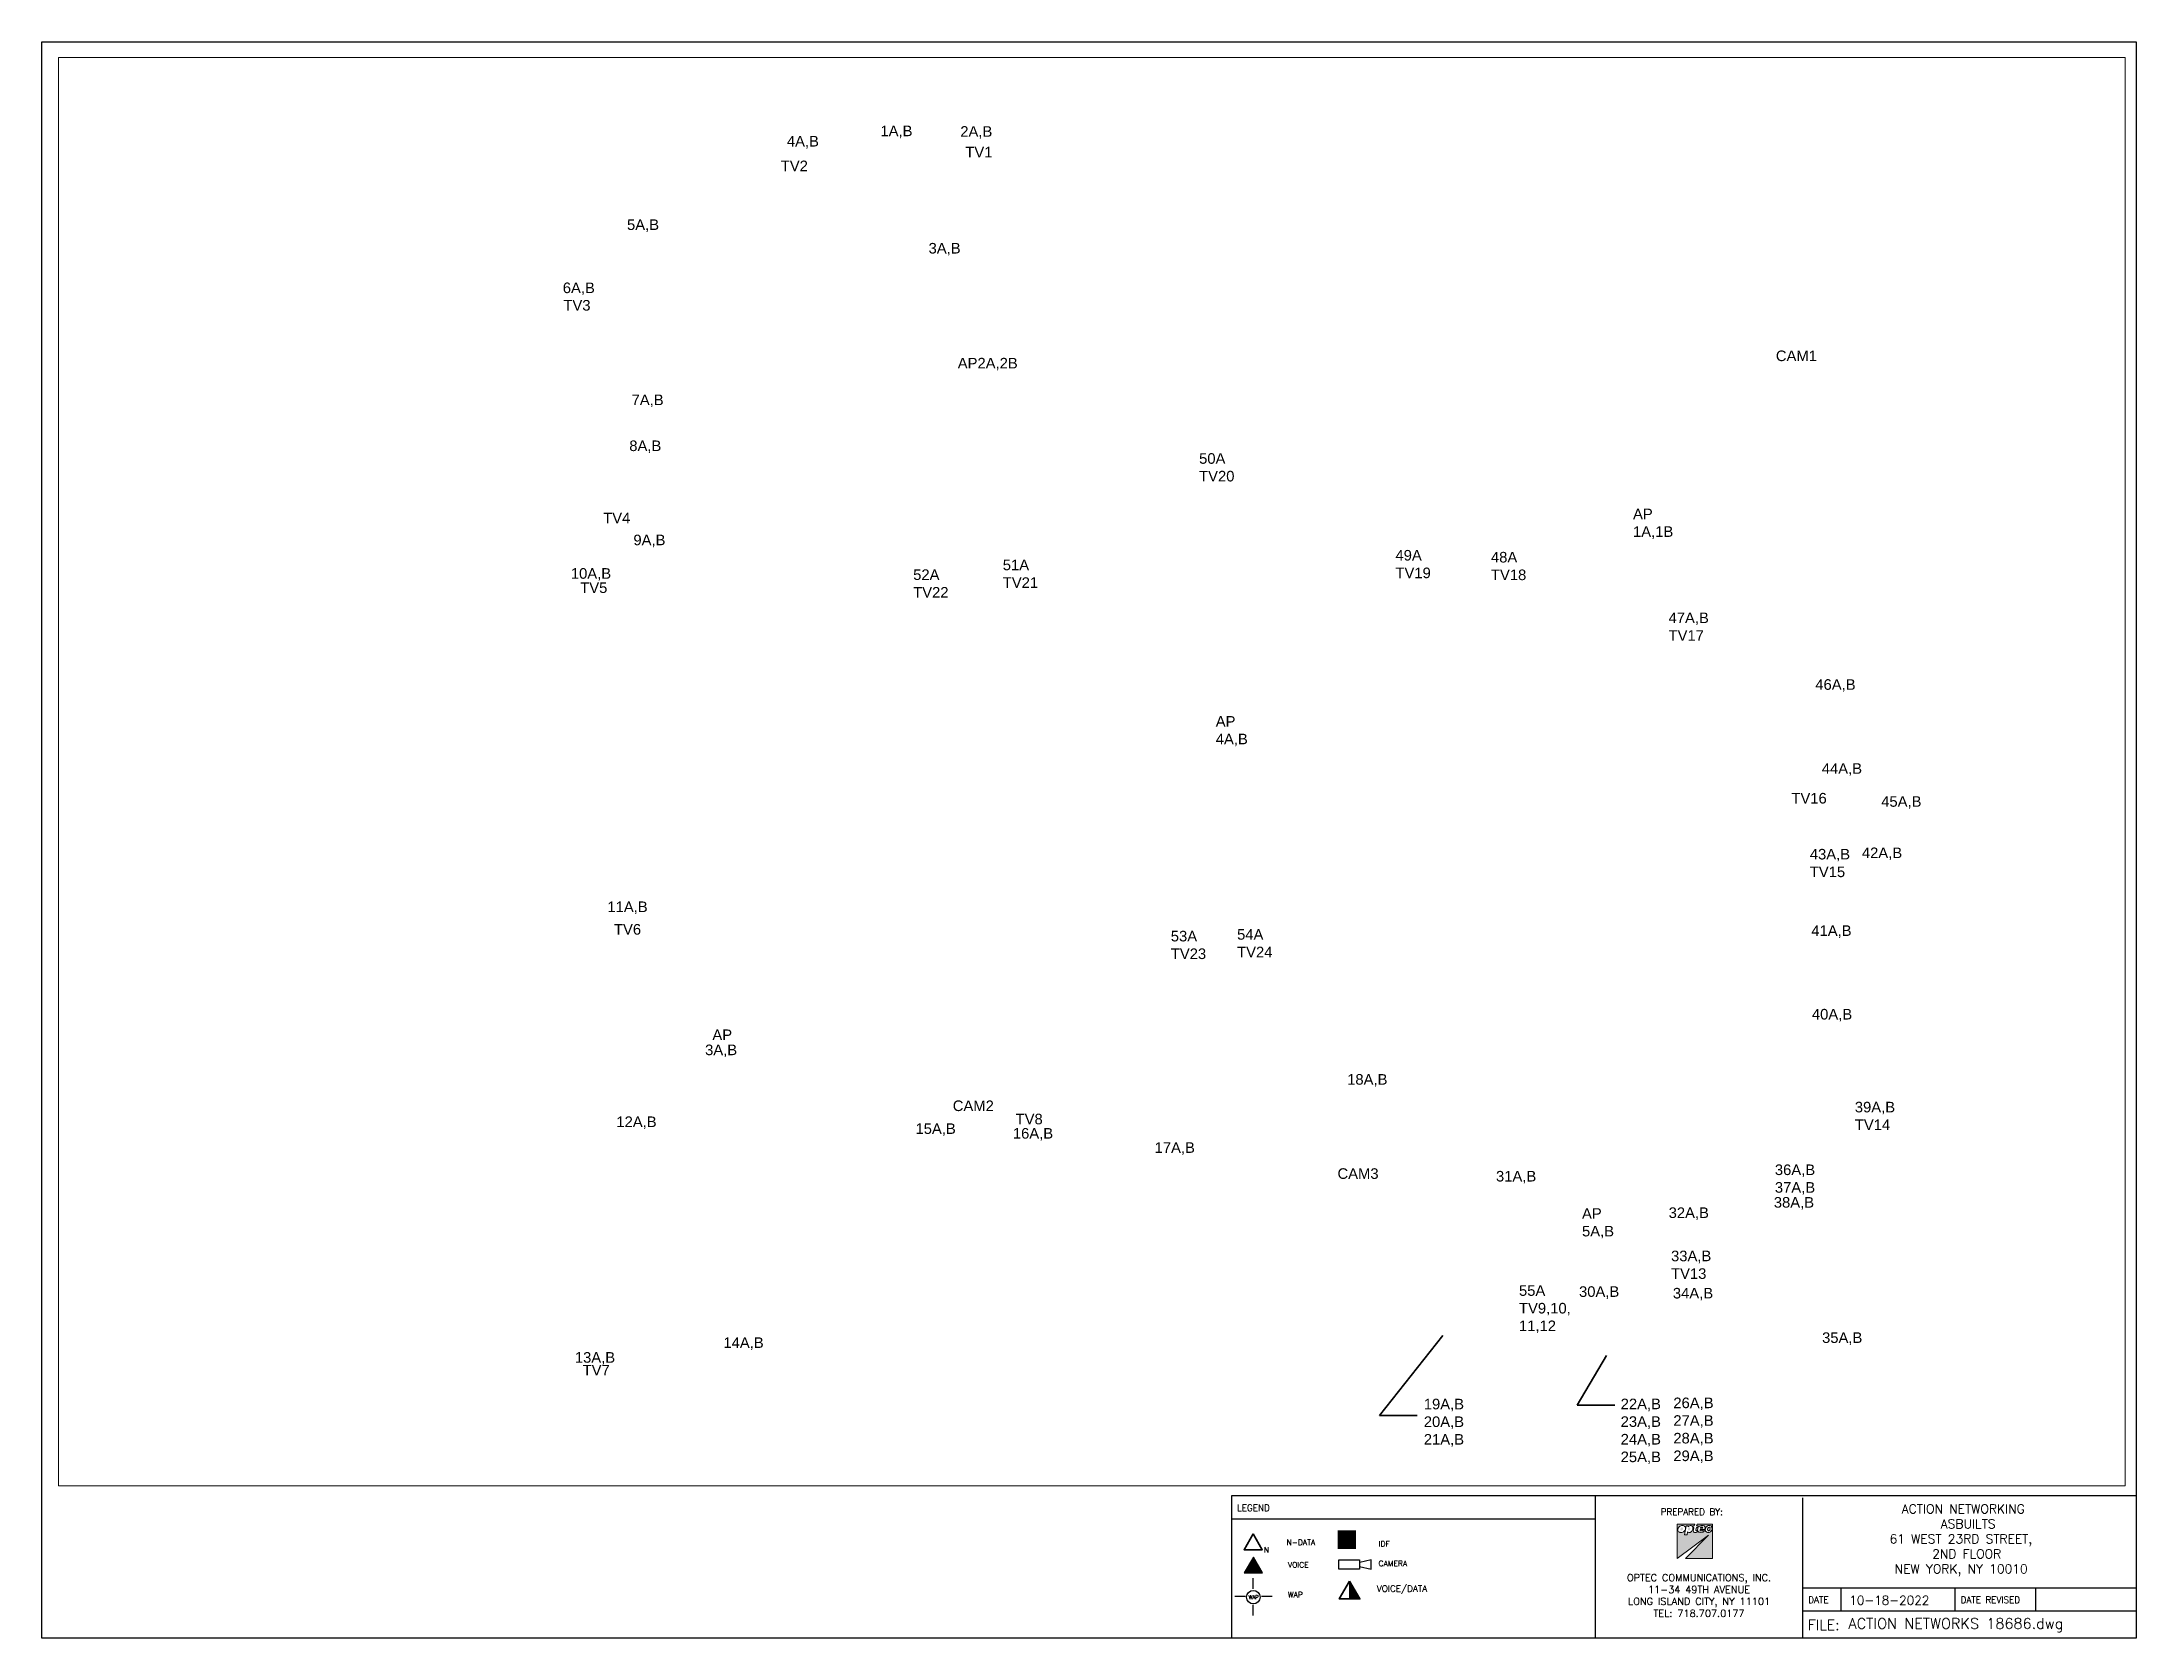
# Paper-space layout 'E-Size' of a CAD drawing. Header units: inches. Extents: x 0.1 to 45.9, y 0.3 to 35.3.
# The model-space entities are those that its viewports show. They can reach past a viewport. Long polylines and large blocks are cut down to what shows.
import ezdxf

# ---------------------------------------------------------------- set-up
doc = ezdxf.new("R2010")
doc.units = ezdxf.units.IN
doc.header["$MEASUREMENT"] = 0
doc.layers.add('_ANTENNA_LAYER', color=250, linetype='Continuous', lineweight=30)
doc.layers.add('_SFTV', color=250, linetype='Continuous', lineweight=40)
doc.layers.add('_Optec_Layer', color=250, linetype='Continuous')
doc.layers.add('Title Block', color=7, linetype='Continuous')
doc.styles.add('E-NOTES96', font='romans.shx', dxfattribs={"width": 0.85, "height": 9})
doc.styles.add('L40', font='SIMPLEX.SHX', dxfattribs={"height": 4})
doc.styles.add('Roman', font='romans')
doc.styles.get("Standard").update_dxf_attribs({"font": 'arial.ttf'})
doc.styles.add('TITLE_BOX', font='ROMANS.SHX', dxfattribs={"height": 0.1})

# ---------------------------------------------------------------- blocks, each defined once
blk = doc.blocks.new('_DATA')
at = {"layer": '_Optec_Layer', "lineweight": 35, "flags": 128}
blk.add_lwpolyline([(8.4, 14.6), (0.8, 1.5), (16, 1.5)], close=True, dxfattribs=at)
blk = doc.blocks.new('_VOICE_DROP')
at = {"layer": '_Optec_Layer'}
blk.add_line((4.8, 8.2), (4.8, 0), dxfattribs=at)
blk.add_lwpolyline([(4.8, 8.3), (0, 0), (9.5, 0)], close=True, dxfattribs=at)
for points in [[(0, 0), (4.8, 8.1), (4.8, 0)], [(9.6, 0), (4.8, 8.1), (4.8, 0)]]:
    blk.add_solid(points, dxfattribs=at)
blk = doc.blocks.new('_WAP')
at = {"layer": '_Optec_Layer'}
for p, q in [((28, 41), (28, 57.3)), ((16.3, 29.2), (0, 29.2)), ((28, 0), (28, 16.3)), ((57.3, 29.2), (41, 29.2))]:
    blk.add_line(p, q, dxfattribs=at)
blk.add_circle((28.4, 28.3), 10.4, dxfattribs=at)
at = {"layer": '_Optec_Layer', "insert": (21.2, 31.3), "char_height": 6.3, "attachment_point": 1, "style": 'E-NOTES96'}
blk.add_mtext_dynamic_manual_height_columns('WAP', width=15.009, gutter_width=45, heights=[0], dxfattribs=at)
blk = doc.blocks.new('_CAMERA')
at = {"lineweight": 30}
blk.add_lwpolyline([(0.195, 0.113), (0, 0.16), (0, 0), (0.192, 0.046)], dxfattribs=at)
blk.add_lwpolyline([(0.195, 0.158), (0.541, 0.158), (0.541, 0.001), (0.195, 0.001)], close=True, dxfattribs=at)
blk = doc.blocks.new('A$C14CB0ED6')
h = blk.add_hatch(color=40)
h.dxf.hatch_style = 1
h.paths.add_polyline_path([(1.047, 0.987), (0.895, 0.987), (0.895, 0.831), (1.047, 0.831)])
at = {"xscale": 0.5, "yscale": 0.5, "zscale": 0.5, "rotation": 180}
blk.add_blockref('_CAMERA', (1.174, 0.741), dxfattribs=at)
at = {"layer": '_Optec_Layer'}
for name, p, xscale, yscale, zscale in [('_DATA', (0.105, 0.81), 0.01000000000000001, 0.01000000000000001, 0.01000000000000001), ('_VOICE_DROP', (0.114, 0.631), 0.01599999999999999, 0.01599999999999999, 0.01599999999999999), ('_WAP', (0.035, 0.274), 0.005460000000000065, 0.005460000000000065, 0.005460000000000065)]:
    blk.add_blockref(name, p, dxfattribs=dict(at, xscale=xscale, yscale=yscale, zscale=zscale))
at = {"layer": 'Title Block', "char_height": 0.0459, "width": 0.68706, "attachment_point": 1, "style": 'L40'}
for s, insert in [('N-DATA', (0.468, 0.909)), ('IDF', (1.236, 0.897)), ('N', (0.278, 0.846)), ('VOICE', (0.479, 0.721)), ('CAMERA', (1.236, 0.733)), ('WAP', (0.479, 0.472))]:
    blk.add_mtext(s, dxfattribs=dict(at, insert=insert))
blk = doc.blocks.new('_VOICE_DATA')
blk.add_line((8.4, 14.6), (8.4, 1.5))
blk.add_solid([(15.9, 1.5), (8.4, 14.6), (16, 1.5), (8.4, 1.5)])
at = {"layer": '_Optec_Layer', "lineweight": 35, "flags": 128}
blk.add_lwpolyline([(8.4, 14.6), (0.8, 1.5), (16, 1.5)], close=True, dxfattribs=at)

msp = doc.modelspace()

# ---------------------------------------------------------------- linework, layer by layer
at = {"lineweight": 35}
for p, q in [((62.586, 23.883), (65.452, 27.518)), ((71.546, 24.356), (72.871, 26.606)), ((64.293, 23.883), (62.586, 23.883)), ((73.253, 24.356), (71.546, 24.356))]:
    msp.add_line(p, q, dxfattribs=at)

# ---------------------------------------------------------------- texts
at = {"color": 5, "char_height": 0.48, "attachment_point": 1}
for s, insert in [('4A,B', (35.71, 81.921)), ('1A,B', (39.952, 82.389)), ('2A,B', (43.573, 82.365)), ('TV2', (35.434, 80.803)), ('TV1', (43.802, 81.429)), ('5A,B', (28.462, 78.137)), ('3A,B', (42.136, 77.069)), ('6A,B', (25.55, 75.272)), ('TV3', (25.578, 74.481)), ('CAM1', (80.554, 72.189)), ('AP2A,2B', (43.458, 71.856)), ('7A,B', (28.67, 70.191)), ('8A,B', (28.565, 68.108)), ('50A\\PTV20', (54.402, 67.532)), ('TV4', (27.382, 64.833)), ('AP\\P1A,1B', (74.077, 65.016)), ('9A,B', (28.751, 63.836)), ('51A\\PTV21', (45.5, 62.704)), ('49A\\PTV19', (63.305, 63.143)), ('48A\\PTV18', (67.635, 63.055)), ('10A,B', (25.916, 62.318)), ('52A\\PTV22', (41.437, 62.261)), ('TV5', (26.341, 61.671)), ('47A,B\\PTV17', (75.688, 60.305)), ('46A,B', (82.343, 57.28)), ('AP\\P4A,B', (55.156, 55.609)), ('44A,B', (82.636, 53.469)), ('TV16', (81.259, 52.123)), ('45A,B', (85.33, 51.975)), ('43A,B\\PTV15', (82.093, 49.584)), ('42A,B', (84.454, 49.646)), ('11A,B', (27.573, 47.199)), ('TV6', (27.871, 46.175)), ('53A\\PTV23', (53.119, 45.868)), ('54A\\PTV24', (56.124, 45.945)), ('41A,B', (82.161, 46.116)), ('40A,B', (82.188, 42.326)), ('AP', (32.333, 41.393)), ('3A,B', (32.002, 40.708)), ('18A,B', (61.115, 39.369)), ('CAM2', (43.232, 38.172)), ('39A,B\\PTV14', (84.134, 38.113)), ('12A,B', (27.979, 37.448)), ('15A,B', (41.542, 37.135)), ('TV8', (46.082, 37.573)), ('16A,B', (45.957, 36.923)), ('17A,B', (52.385, 36.276)), ('36A,B\\P37A,B', (80.509, 35.27)), ('CAM3', (60.677, 35.098)), ('31A,B', (67.864, 34.978)), ('AP 5A,B', (71.764, 33.287)), ('32A,B', (75.692, 33.323)), ('38A,B', (80.461, 33.792)), ('33A,B\\PTV13', (75.801, 31.361)), ('55A\\PTV9,10,\\P11,12', (68.906, 29.792)), ('30A,B', (71.628, 29.745)), ('34A,B', (75.884, 29.673)), ('35A,B', (82.649, 27.656)), ('13A,B', (26.097, 26.759)), ('14A,B', (32.833, 27.429)), ('TV7', (26.45, 26.182)), ('26A,B\\P27A,B\\P28A,B\\P29A,B', (75.905, 24.697)), ('19A,B\\P20A,B\\P21A,B', (64.59, 24.643)), ('22A,B\\P23A,B\\P24A,B\\P25A,B', (73.517, 24.649))]:
    msp.add_mtext_dynamic_manual_height_columns(s, width=1.31743, gutter_width=1, heights=[0], dxfattribs=dict(at, insert=insert))

psp = doc.layouts.new('E-Size')

# ---------------------------------------------------------------- hatches: boundary and pattern name
at = {"layer": 'Title Block'}
h = psp.add_hatch(color=256, dxfattribs=at)
h.paths.add_polyline_path([(36.327, 2.845), (36.316, 2.811), (36.348, 2.811), (36.34, 2.771), (36.311, 2.771), (36.301, 2.72), (36.301, 2.707), (36.303, 2.704), (36.309, 2.702), (36.327, 2.707), (36.324, 2.667), (36.303, 2.665), (36.285, 2.665), (36.269, 2.665), (36.255, 2.67), (36.248, 2.675), (36.245, 2.686), (36.242, 2.699), (36.245, 2.72), (36.255, 2.771), (36.234, 2.771), (36.242, 2.811), (36.261, 2.811), (36.274, 2.845), (35.889, 2.845), (35.889, 2.094), (36.576, 2.601), (36.07, 2.094), (36.664, 2.094), (36.664, 2.845)])
h.paths.add_polyline_path([(36.232, 2.736), (36.226, 2.72), (36.221, 2.707), (36.213, 2.694), (36.205, 2.683), (36.194, 2.675), (36.181, 2.667), (36.171, 2.665), (36.157, 2.665), (36.144, 2.665), (36.133, 2.667), (36.125, 2.673), (36.117, 2.681), (36.107, 2.612), (36.051, 2.612), (36.086, 2.811), (36.136, 2.811), (36.133, 2.789), (36.147, 2.8), (36.157, 2.808), (36.171, 2.813), (36.184, 2.813), (36.197, 2.813), (36.208, 2.808), (36.218, 2.803), (36.224, 2.792), (36.229, 2.781), (36.232, 2.768), (36.232, 2.752)], flags=16)
h.paths.add_polyline_path([(36.16, 2.773), (36.149, 2.771), (36.139, 2.765), (36.133, 2.755), (36.128, 2.739), (36.128, 2.723), (36.131, 2.712), (36.139, 2.707), (36.147, 2.704), (36.157, 2.707), (36.165, 2.712), (36.171, 2.723), (36.176, 2.739), (36.176, 2.755), (36.173, 2.765), (36.168, 2.771)], flags=0)
h.paths.add_polyline_path([(35.974, 2.665), (35.958, 2.665), (35.945, 2.667), (35.932, 2.673), (35.921, 2.681), (35.913, 2.694), (35.905, 2.707), (35.905, 2.723), (35.905, 2.739), (35.911, 2.755), (35.916, 2.768), (35.926, 2.781), (35.937, 2.792), (35.95, 2.803), (35.966, 2.808), (35.982, 2.813), (36.001, 2.813), (36.022, 2.813), (36.038, 2.808), (36.051, 2.8), (36.062, 2.789), (36.067, 2.779), (36.072, 2.765), (36.072, 2.755), (36.07, 2.739), (36.067, 2.723), (36.059, 2.71), (36.051, 2.696), (36.038, 2.686), (36.025, 2.675), (36.011, 2.67), (35.993, 2.665)], flags=16)
h.paths.add_polyline_path([(35.995, 2.776), (35.985, 2.773), (35.974, 2.768), (35.966, 2.755), (35.961, 2.739), (35.961, 2.723), (35.964, 2.71), (35.972, 2.704), (35.982, 2.702), (35.993, 2.704), (36.003, 2.71), (36.011, 2.723), (36.017, 2.739), (36.017, 2.755), (36.011, 2.768), (36.006, 2.773)], flags=0)
h.paths.add_polyline_path([(36.497, 2.742), (36.492, 2.728), (36.391, 2.728), (36.391, 2.715), (36.393, 2.707), (36.401, 2.699), (36.415, 2.699), (36.423, 2.699), (36.431, 2.702), (36.441, 2.712), (36.489, 2.704), (36.476, 2.686), (36.468, 2.681), (36.46, 2.675), (36.449, 2.67), (36.436, 2.667), (36.407, 2.665), (36.383, 2.667), (36.364, 2.673), (36.351, 2.683), (36.34, 2.699), (36.338, 2.71), (36.335, 2.718), (36.338, 2.742), (36.34, 2.758), (36.348, 2.771), (36.356, 2.784), (36.37, 2.795), (36.383, 2.805), (36.396, 2.811), (36.415, 2.816), (36.431, 2.816), (36.46, 2.813), (36.47, 2.811), (36.478, 2.808), (36.486, 2.803), (36.492, 2.795), (36.497, 2.787), (36.502, 2.779), (36.502, 2.771), (36.502, 2.763)], flags=16)
h.paths.add_polyline_path([(36.428, 2.784), (36.415, 2.781), (36.404, 2.773), (36.399, 2.765), (36.396, 2.755), (36.449, 2.755), (36.449, 2.768), (36.446, 2.776), (36.439, 2.781)], flags=0)
h.paths.add_polyline_path([(36.558, 2.71), (36.566, 2.704), (36.576, 2.702), (36.584, 2.702), (36.592, 2.707), (36.6, 2.712), (36.606, 2.723), (36.643, 2.715), (36.645, 2.71), (36.643, 2.702), (36.632, 2.689), (36.622, 2.678), (36.608, 2.67), (36.592, 2.665), (36.574, 2.665), (36.555, 2.665), (36.539, 2.667), (36.529, 2.675), (36.518, 2.683), (36.513, 2.694), (36.508, 2.704), (36.505, 2.72), (36.508, 2.739), (36.513, 2.76), (36.521, 2.776), (36.526, 2.787), (36.537, 2.795), (36.545, 2.803), (36.555, 2.808), (36.571, 2.813), (36.592, 2.816), (36.606, 2.813), (36.619, 2.811), (36.63, 2.808), (36.638, 2.803), (36.643, 2.795), (36.648, 2.787), (36.651, 2.763), (36.608, 2.758), (36.606, 2.765), (36.603, 2.773), (36.598, 2.776), (36.587, 2.776), (36.576, 2.773), (36.566, 2.768), (36.561, 2.755), (36.555, 2.736), (36.555, 2.72)], flags=16)

# ---------------------------------------------------------------- linework, layer by layer
psp.add_lwpolyline([(0.072, 35.322), (45.941, 35.322), (45.941, 0.348), (0.072, 0.348)], close=True)
for p, q in [((45.94, 3.466), (26.124, 3.466)), ((26.124, 3.466), (26.124, 0.359)), ((26.124, 3.424), (26.124, 0.359)), ((34.101, 0.354), (34.101, 3.466)), ((38.635, 3.424), (38.635, 0.359)), ((26.124, 2.962), (34.101, 2.962)), ((38.635, 1.451), (45.94, 1.451)), ((39.475, 1.447), (39.475, 0.951)), ((41.973, 1.451), (41.973, 0.947)), ((43.737, 1.451), (43.737, 0.947)), ((38.635, 0.947), (45.94, 0.947))]:
    psp.add_line(p, q, dxfattribs=at)
at = {"layer": 'Title Block', "color": 7, "lineweight": 0}
for points in [[(36.327, 2.845), (36.316, 2.811), (36.348, 2.811), (36.34, 2.771), (36.311, 2.771), (36.301, 2.72), (36.301, 2.72), (36.301, 2.707), (36.301, 2.707), (36.303, 2.704), (36.309, 2.702), (36.309, 2.702), (36.327, 2.707), (36.324, 2.667), (36.324, 2.667), (36.303, 2.665), (36.285, 2.665), (36.285, 2.665), (36.269, 2.665), (36.255, 2.67), (36.255, 2.67), (36.248, 2.675), (36.245, 2.686), (36.245, 2.686), (36.242, 2.699), (36.245, 2.72), (36.255, 2.771), (36.234, 2.771), (36.242, 2.811), (36.261, 2.811), (36.274, 2.845), (35.889, 2.845), (35.889, 2.094), (36.576, 2.601), (36.07, 2.094), (36.664, 2.094), (36.664, 2.845), (36.327, 2.845), (36.327, 2.845)], [(35.974, 2.665), (35.974, 2.665), (35.958, 2.665), (35.945, 2.667), (35.932, 2.673), (35.921, 2.681), (35.921, 2.681), (35.913, 2.694), (35.905, 2.707), (35.905, 2.723), (35.905, 2.739), (35.905, 2.739), (35.911, 2.755), (35.916, 2.768), (35.926, 2.781), (35.937, 2.792), (35.937, 2.792), (35.95, 2.803), (35.966, 2.808), (35.982, 2.813), (36.001, 2.813), (36.001, 2.813), (36.022, 2.813), (36.038, 2.808), (36.051, 2.8), (36.062, 2.789), (36.062, 2.789), (36.067, 2.779), (36.072, 2.765), (36.072, 2.755), (36.07, 2.739), (36.07, 2.739), (36.067, 2.723), (36.059, 2.71), (36.051, 2.696), (36.038, 2.686), (36.038, 2.686), (36.025, 2.675), (36.011, 2.67), (35.993, 2.665), (35.974, 2.665), (35.974, 2.665), (35.974, 2.665)], [(36.232, 2.736), (36.232, 2.736), (36.226, 2.72), (36.221, 2.707), (36.213, 2.694), (36.205, 2.683), (36.205, 2.683), (36.194, 2.675), (36.181, 2.667), (36.171, 2.665), (36.157, 2.665), (36.157, 2.665), (36.144, 2.665), (36.133, 2.667), (36.133, 2.667), (36.125, 2.673), (36.117, 2.681), (36.107, 2.612), (36.051, 2.612), (36.086, 2.811), (36.136, 2.811), (36.133, 2.789), (36.133, 2.789), (36.147, 2.8), (36.157, 2.808), (36.157, 2.808), (36.171, 2.813), (36.184, 2.813), (36.184, 2.813), (36.197, 2.813), (36.208, 2.808), (36.218, 2.803), (36.224, 2.792), (36.224, 2.792), (36.229, 2.781), (36.232, 2.768), (36.232, 2.752), (36.232, 2.736), (36.232, 2.736), (36.232, 2.736)], [(36.497, 2.742), (36.492, 2.728), (36.391, 2.728), (36.391, 2.728), (36.391, 2.715), (36.393, 2.707), (36.393, 2.707), (36.401, 2.699), (36.415, 2.699), (36.415, 2.699), (36.423, 2.699), (36.431, 2.702), (36.431, 2.702), (36.441, 2.712), (36.489, 2.704), (36.489, 2.704), (36.476, 2.686), (36.468, 2.681), (36.46, 2.675), (36.46, 2.675), (36.449, 2.67), (36.436, 2.667), (36.407, 2.665), (36.407, 2.665), (36.383, 2.667), (36.364, 2.673), (36.364, 2.673), (36.351, 2.683), (36.34, 2.699), (36.34, 2.699), (36.338, 2.71), (36.335, 2.718), (36.338, 2.742), (36.338, 2.742), (36.34, 2.758), (36.348, 2.771), (36.356, 2.784), (36.37, 2.795), (36.37, 2.795), (36.383, 2.805), (36.396, 2.811), (36.415, 2.816), (36.431, 2.816), (36.431, 2.816), (36.46, 2.813), (36.47, 2.811), (36.478, 2.808), (36.478, 2.808), (36.486, 2.803), (36.492, 2.795), (36.497, 2.787), (36.502, 2.779), (36.502, 2.779), (36.502, 2.771), (36.502, 2.763), (36.497, 2.742), (36.497, 2.742), (36.497, 2.742)], [(36.428, 2.784), (36.428, 2.784), (36.415, 2.781), (36.404, 2.773), (36.404, 2.773), (36.399, 2.765), (36.396, 2.755), (36.449, 2.755), (36.449, 2.755), (36.449, 2.768), (36.446, 2.776), (36.446, 2.776), (36.439, 2.781), (36.428, 2.784), (36.428, 2.784), (36.428, 2.784)], [(36.558, 2.71), (36.558, 2.71), (36.566, 2.704), (36.576, 2.702), (36.576, 2.702), (36.584, 2.702), (36.592, 2.707), (36.592, 2.707), (36.6, 2.712), (36.606, 2.723), (36.643, 2.715), (36.643, 2.715), (36.645, 2.71), (36.643, 2.702), (36.632, 2.689), (36.632, 2.689), (36.622, 2.678), (36.608, 2.67), (36.608, 2.67), (36.592, 2.665), (36.574, 2.665), (36.574, 2.665), (36.555, 2.665), (36.539, 2.667), (36.539, 2.667), (36.529, 2.675), (36.518, 2.683), (36.518, 2.683), (36.513, 2.694), (36.508, 2.704), (36.508, 2.704), (36.505, 2.72), (36.508, 2.739), (36.508, 2.739), (36.513, 2.76), (36.521, 2.776), (36.521, 2.776), (36.526, 2.787), (36.537, 2.795), (36.537, 2.795), (36.545, 2.803), (36.555, 2.808), (36.555, 2.808), (36.571, 2.813), (36.592, 2.816), (36.592, 2.816), (36.606, 2.813), (36.619, 2.811), (36.63, 2.808), (36.638, 2.803), (36.638, 2.803), (36.643, 2.795), (36.648, 2.787), (36.651, 2.763), (36.608, 2.758), (36.608, 2.758), (36.606, 2.765), (36.603, 2.773), (36.603, 2.773), (36.598, 2.776), (36.587, 2.776), (36.587, 2.776), (36.576, 2.773), (36.566, 2.768), (36.566, 2.768), (36.561, 2.755), (36.555, 2.736), (36.555, 2.736), (36.555, 2.72), (36.558, 2.71), (36.558, 2.71), (36.558, 2.71)]]:
    psp.add_lwpolyline(points, dxfattribs=at)

# ---------------------------------------------------------------- block references
at = {"xscale": 0.03, "yscale": 0.03, "zscale": 0.03}
psp.add_blockref('_VOICE_DATA', (28.462, 1.161), dxfattribs=at)
at = {"layer": '_ANTENNA_LAYER', "xscale": 2.623687605, "yscale": 2.623687605, "zscale": 2.623687605}
psp.add_blockref('A$C14CB0ED6', (26.107, 0.122), dxfattribs=at)

# ---------------------------------------------------------------- texts
at = {"layer": '_SFTV', "color": 239, "linetype": 'Continuous', "insert": (38.656, 3.279), "char_height": 0.19705, "width": 7.3076, "attachment_point": 1, "style": 'TITLE_BOX'}
psp.add_mtext('\\pi2.1524;ACTION NETWORKING \\P\\pi3.0063;ASBUILTS\\P\\pi1.885;61 WEST 23RD STREET, \\P\\pi2.8187;2ND FLOOR\\P\\pi1.9976;NEW YORK, NY 10010', dxfattribs=at)
at = {"layer": 'Title Block', "style": 'Roman'}
for s, height, p in [('LEGEND', 0.1406, (26.249, 3.133)), ('PREPARED BY:', 0.14064, (35.528, 3.046)), ('VOICE/DATA', 0.1406, (29.311, 1.364)), ('DATE', 0.1406, (38.76, 1.118)), ('10-18-2022', 0.193, (39.659, 1.081)), ('DATE REVISED', 0.14064, (42.098, 1.118)), ('FILE:', 0.225, (38.752, 0.526)), ('ACTION NETWORKS 18686.dwg', 0.23165, (39.642, 0.553))]:
    psp.add_text(s, height=height, dxfattribs=at).set_placement(p)
at = {"layer": 'Title Block', "insert": (36.368, 1.283), "char_height": 0.15375, "width": 5.99628, "attachment_point": 5, "style": 'Roman'}
psp.add_mtext('O{\\H1.016x;PTEC COMMUNICATIONS, INC.\\P11-34 49TH AVENUE\\PLONG ISLAND CITY, NY 11101\\PTEL: 718.707.0177}', dxfattribs=at)

# ---------------------------------------------------------------- viewports
at = {"layer": '0'}
psp.add_viewport(center=(23.071, 19.33), size=(45.267, 31.29578), view_center_point=(49.543, 53.082), view_height=64.78807, dxfattribs=at)

doc.saveas('drawing.dxf')
